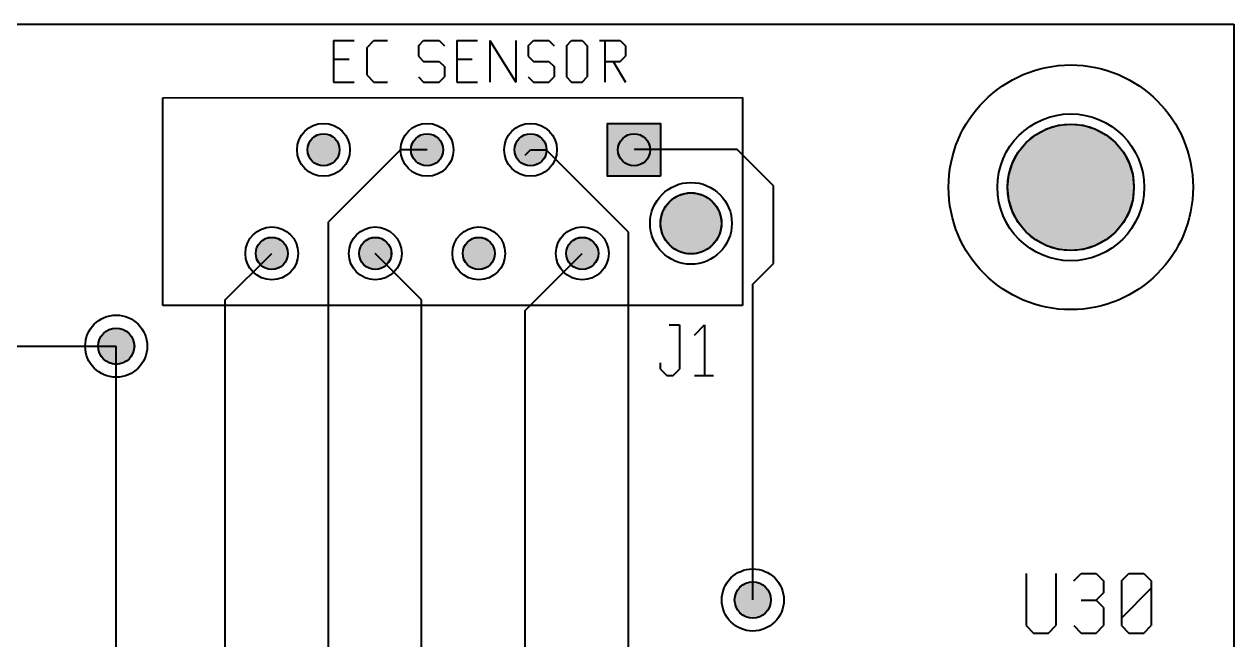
# Model space of a CAD drawing. Header units: millimetres. Extents: x 2 to 157, y 2 to 78.
# Drawn here: x 126.95 to 156.63, y 63.02 to 78.11 of the extents above; entities that cross this region are included whole.
import ezdxf

# ---------------------------------------------------------------- set-up
doc = ezdxf.new("R2010")
doc.units = ezdxf.units.MM
for name, color, linetype in [('bottom_copper', 7, 'Continuous'), ('bottom_silk', 7, 'Continuous'), ('drill_plated', 7, 'Continuous'), ('outline', 7, 'Continuous'), ('top_copper', 7, 'Continuous'), ('top_silk', 7, 'Continuous')]:
    doc.layers.add(name, color=color, linetype=linetype)

msp = doc.modelspace()

# ---------------------------------------------------------------- hatches: boundary and pattern name
at = {"layer": 'bottom_copper', "lineweight": 40}
for points in [[(134.683, 74.957), (134.661, 74.883), (134.624, 74.815), (134.575, 74.755), (134.516, 74.706), (134.447, 74.67), (134.374, 74.647), (134.297, 74.64), (134.22, 74.647), (134.146, 74.67), (134.078, 74.706), (134.018, 74.755), (133.969, 74.815), (133.933, 74.883), (133.911, 74.957), (133.903, 75.034), (133.911, 75.11), (133.933, 75.184), (133.969, 75.252), (134.018, 75.312), (134.078, 75.361), (134.146, 75.397), (134.22, 75.42), (134.297, 75.427), (134.374, 75.42), (134.447, 75.397), (134.516, 75.361), (134.575, 75.312), (134.624, 75.252), (134.661, 75.184), (134.683, 75.11), (134.69, 75.034), (134.683, 74.957)], [(137.223, 74.957), (137.201, 74.883), (137.164, 74.815), (137.115, 74.755), (137.056, 74.706), (136.987, 74.67), (136.914, 74.647), (136.837, 74.64), (136.76, 74.647), (136.686, 74.67), (136.618, 74.706), (136.558, 74.755), (136.509, 74.815), (136.473, 74.883), (136.451, 74.957), (136.443, 75.034), (136.451, 75.11), (136.473, 75.184), (136.509, 75.252), (136.558, 75.312), (136.618, 75.361), (136.686, 75.397), (136.76, 75.42), (136.837, 75.427), (136.914, 75.42), (136.987, 75.397), (137.056, 75.361), (137.115, 75.312), (137.164, 75.252), (137.201, 75.184), (137.223, 75.11), (137.231, 75.034), (137.223, 74.957)], [(139.763, 74.957), (139.741, 74.883), (139.704, 74.815), (139.655, 74.755), (139.596, 74.706), (139.527, 74.67), (139.454, 74.647), (139.377, 74.64), (139.3, 74.647), (139.226, 74.67), (139.158, 74.706), (139.098, 74.755), (139.049, 74.815), (139.013, 74.883), (138.991, 74.957), (138.983, 75.034), (138.991, 75.11), (139.013, 75.184), (139.049, 75.252), (139.098, 75.312), (139.158, 75.361), (139.226, 75.397), (139.3, 75.42), (139.377, 75.427), (139.454, 75.42), (139.527, 75.397), (139.596, 75.361), (139.655, 75.312), (139.704, 75.252), (139.741, 75.184), (139.763, 75.11), (139.77, 75.034), (139.763, 74.957)], [(142.565, 74.386), (141.269, 74.386), (141.269, 75.681), (142.565, 75.681), (142.565, 74.386)], [(142.303, 74.957), (142.281, 74.883), (142.244, 74.815), (142.195, 74.755), (142.136, 74.706), (142.067, 74.67), (141.994, 74.647), (141.917, 74.64), (141.84, 74.647), (141.766, 74.67), (141.698, 74.706), (141.638, 74.755), (141.589, 74.815), (141.553, 74.883), (141.531, 74.957), (141.523, 75.034), (141.531, 75.11), (141.553, 75.184), (141.589, 75.252), (141.638, 75.312), (141.698, 75.361), (141.766, 75.397), (141.84, 75.42), (141.917, 75.427), (141.994, 75.42), (142.067, 75.397), (142.136, 75.361), (142.195, 75.312), (142.244, 75.252), (142.281, 75.184), (142.303, 75.11), (142.31, 75.034), (142.303, 74.957)], [(154.155, 73.811), (154.067, 73.52), (153.924, 73.252), (153.731, 73.017), (153.496, 72.825), (153.228, 72.681), (152.937, 72.593), (152.635, 72.564), (152.332, 72.593), (152.042, 72.681), (151.774, 72.825), (151.539, 73.017), (151.346, 73.252), (151.203, 73.52), (151.115, 73.811), (151.085, 74.114), (151.115, 74.416), (151.203, 74.707), (151.346, 74.975), (151.539, 75.21), (151.774, 75.402), (152.042, 75.546), (152.332, 75.634), (152.635, 75.663), (152.937, 75.634), (153.228, 75.546), (153.496, 75.402), (153.731, 75.21), (153.924, 74.975), (154.067, 74.707), (154.155, 74.416), (154.185, 74.114), (154.155, 73.811)], [(144.049, 73.084), (144.006, 72.943), (143.937, 72.814), (143.844, 72.7), (143.73, 72.607), (143.601, 72.538), (143.46, 72.495), (143.314, 72.481), (143.168, 72.495), (143.027, 72.538), (142.898, 72.607), (142.784, 72.7), (142.691, 72.814), (142.622, 72.943), (142.579, 73.084), (142.565, 73.23), (142.579, 73.376), (142.622, 73.517), (142.691, 73.646), (142.784, 73.76), (142.898, 73.853), (143.027, 73.922), (143.168, 73.965), (143.314, 73.979), (143.46, 73.965), (143.601, 73.922), (143.73, 73.853), (143.844, 73.76), (143.937, 73.646), (144.006, 73.517), (144.049, 73.376), (144.063, 73.23), (144.049, 73.084)], [(133.413, 72.417), (133.391, 72.343), (133.354, 72.275), (133.305, 72.215), (133.246, 72.166), (133.177, 72.13), (133.104, 72.107), (133.027, 72.1), (132.95, 72.107), (132.876, 72.13), (132.808, 72.166), (132.748, 72.215), (132.699, 72.275), (132.663, 72.343), (132.641, 72.417), (132.633, 72.493), (132.641, 72.57), (132.663, 72.644), (132.699, 72.712), (132.748, 72.772), (132.808, 72.821), (132.876, 72.857), (132.95, 72.88), (133.027, 72.887), (133.104, 72.88), (133.177, 72.857), (133.246, 72.821), (133.305, 72.772), (133.354, 72.712), (133.391, 72.644), (133.413, 72.57), (133.421, 72.493), (133.413, 72.417)], [(135.953, 72.417), (135.931, 72.343), (135.894, 72.275), (135.845, 72.215), (135.786, 72.166), (135.717, 72.13), (135.644, 72.107), (135.567, 72.1), (135.49, 72.107), (135.416, 72.13), (135.348, 72.166), (135.288, 72.215), (135.239, 72.275), (135.203, 72.343), (135.181, 72.417), (135.173, 72.493), (135.181, 72.57), (135.203, 72.644), (135.239, 72.712), (135.288, 72.772), (135.348, 72.821), (135.416, 72.857), (135.49, 72.88), (135.567, 72.887), (135.644, 72.88), (135.717, 72.857), (135.786, 72.821), (135.845, 72.772), (135.894, 72.712), (135.931, 72.644), (135.953, 72.57), (135.96, 72.493), (135.953, 72.417)], [(138.493, 72.417), (138.471, 72.343), (138.434, 72.275), (138.385, 72.215), (138.326, 72.166), (138.257, 72.13), (138.184, 72.107), (138.107, 72.1), (138.03, 72.107), (137.956, 72.13), (137.888, 72.166), (137.828, 72.215), (137.779, 72.275), (137.743, 72.343), (137.721, 72.417), (137.713, 72.493), (137.721, 72.57), (137.743, 72.644), (137.779, 72.712), (137.828, 72.772), (137.888, 72.821), (137.956, 72.857), (138.03, 72.88), (138.107, 72.887), (138.184, 72.88), (138.257, 72.857), (138.326, 72.821), (138.385, 72.772), (138.434, 72.712), (138.471, 72.644), (138.493, 72.57), (138.5, 72.493), (138.493, 72.417)], [(141.033, 72.417), (141.011, 72.343), (140.974, 72.275), (140.925, 72.215), (140.866, 72.166), (140.797, 72.13), (140.724, 72.107), (140.647, 72.1), (140.57, 72.107), (140.496, 72.13), (140.428, 72.166), (140.368, 72.215), (140.319, 72.275), (140.283, 72.343), (140.261, 72.417), (140.253, 72.493), (140.261, 72.57), (140.283, 72.644), (140.319, 72.712), (140.368, 72.772), (140.428, 72.821), (140.496, 72.857), (140.57, 72.88), (140.647, 72.887), (140.724, 72.88), (140.797, 72.857), (140.866, 72.821), (140.925, 72.772), (140.974, 72.712), (141.011, 72.644), (141.033, 72.57), (141.041, 72.493), (141.033, 72.417)], [(129.646, 70.131), (129.62, 70.047), (129.579, 69.971), (129.524, 69.903), (129.457, 69.848), (129.38, 69.807), (129.297, 69.782), (129.21, 69.773), (129.123, 69.782), (129.04, 69.807), (128.963, 69.848), (128.895, 69.903), (128.84, 69.971), (128.799, 70.047), (128.774, 70.131), (128.765, 70.218), (128.774, 70.304), (128.799, 70.388), (128.84, 70.464), (128.895, 70.532), (128.963, 70.587), (129.04, 70.628), (129.123, 70.653), (129.21, 70.662), (129.297, 70.653), (129.38, 70.628), (129.457, 70.587), (129.524, 70.532), (129.579, 70.464), (129.62, 70.388), (129.646, 70.304), (129.654, 70.218), (129.646, 70.131)], [(145.267, 63.908), (145.241, 63.824), (145.2, 63.748), (145.145, 63.68), (145.078, 63.625), (145.001, 63.584), (144.918, 63.559), (144.831, 63.55), (144.744, 63.559), (144.661, 63.584), (144.584, 63.625), (144.516, 63.68), (144.461, 63.748), (144.42, 63.824), (144.395, 63.908), (144.386, 63.995), (144.395, 64.081), (144.42, 64.165), (144.461, 64.241), (144.516, 64.309), (144.584, 64.364), (144.661, 64.405), (144.744, 64.43), (144.831, 64.439), (144.918, 64.43), (145.001, 64.405), (145.078, 64.364), (145.145, 64.309), (145.2, 64.241), (145.241, 64.165), (145.267, 64.081), (145.275, 63.995), (145.267, 63.908)]]:
    msp.add_hatch(color=7, dxfattribs=at).paths.add_polyline_path(points, flags=0)
at = {"layer": 'drill_plated', "lineweight": 40}
for points in [[(134.683, 74.957), (134.661, 74.883), (134.624, 74.815), (134.575, 74.755), (134.516, 74.706), (134.447, 74.67), (134.374, 74.647), (134.297, 74.64), (134.22, 74.647), (134.146, 74.67), (134.078, 74.706), (134.018, 74.755), (133.969, 74.815), (133.933, 74.883), (133.911, 74.957), (133.903, 75.034), (133.911, 75.11), (133.933, 75.184), (133.969, 75.252), (134.018, 75.312), (134.078, 75.361), (134.146, 75.397), (134.22, 75.42), (134.297, 75.427), (134.374, 75.42), (134.447, 75.397), (134.516, 75.361), (134.575, 75.312), (134.624, 75.252), (134.661, 75.184), (134.683, 75.11), (134.69, 75.034), (134.683, 74.957)], [(137.223, 74.957), (137.201, 74.883), (137.164, 74.815), (137.115, 74.755), (137.056, 74.706), (136.987, 74.67), (136.914, 74.647), (136.837, 74.64), (136.76, 74.647), (136.686, 74.67), (136.618, 74.706), (136.558, 74.755), (136.509, 74.815), (136.473, 74.883), (136.451, 74.957), (136.443, 75.034), (136.451, 75.11), (136.473, 75.184), (136.509, 75.252), (136.558, 75.312), (136.618, 75.361), (136.686, 75.397), (136.76, 75.42), (136.837, 75.427), (136.914, 75.42), (136.987, 75.397), (137.056, 75.361), (137.115, 75.312), (137.164, 75.252), (137.201, 75.184), (137.223, 75.11), (137.231, 75.034), (137.223, 74.957)], [(139.763, 74.957), (139.741, 74.883), (139.704, 74.815), (139.655, 74.755), (139.596, 74.706), (139.527, 74.67), (139.454, 74.647), (139.377, 74.64), (139.3, 74.647), (139.226, 74.67), (139.158, 74.706), (139.098, 74.755), (139.049, 74.815), (139.013, 74.883), (138.991, 74.957), (138.983, 75.034), (138.991, 75.11), (139.013, 75.184), (139.049, 75.252), (139.098, 75.312), (139.158, 75.361), (139.226, 75.397), (139.3, 75.42), (139.377, 75.427), (139.454, 75.42), (139.527, 75.397), (139.596, 75.361), (139.655, 75.312), (139.704, 75.252), (139.741, 75.184), (139.763, 75.11), (139.77, 75.034), (139.763, 74.957)], [(142.303, 74.957), (142.281, 74.883), (142.244, 74.815), (142.195, 74.755), (142.136, 74.706), (142.067, 74.67), (141.994, 74.647), (141.917, 74.64), (141.84, 74.647), (141.766, 74.67), (141.698, 74.706), (141.638, 74.755), (141.589, 74.815), (141.553, 74.883), (141.531, 74.957), (141.523, 75.034), (141.531, 75.11), (141.553, 75.184), (141.589, 75.252), (141.638, 75.312), (141.698, 75.361), (141.766, 75.397), (141.84, 75.42), (141.917, 75.427), (141.994, 75.42), (142.067, 75.397), (142.136, 75.361), (142.195, 75.312), (142.244, 75.252), (142.281, 75.184), (142.303, 75.11), (142.31, 75.034), (142.303, 74.957)], [(154.155, 73.811), (154.067, 73.52), (153.924, 73.252), (153.731, 73.017), (153.496, 72.825), (153.228, 72.681), (152.937, 72.593), (152.635, 72.564), (152.332, 72.593), (152.042, 72.681), (151.774, 72.825), (151.539, 73.017), (151.346, 73.252), (151.203, 73.52), (151.115, 73.811), (151.085, 74.114), (151.115, 74.416), (151.203, 74.707), (151.346, 74.975), (151.539, 75.21), (151.774, 75.402), (152.042, 75.546), (152.332, 75.634), (152.635, 75.663), (152.937, 75.634), (153.228, 75.546), (153.496, 75.402), (153.731, 75.21), (153.924, 74.975), (154.067, 74.707), (154.155, 74.416), (154.185, 74.114), (154.155, 73.811)], [(144.049, 73.084), (144.006, 72.943), (143.937, 72.814), (143.844, 72.7), (143.73, 72.607), (143.601, 72.538), (143.46, 72.495), (143.314, 72.481), (143.168, 72.495), (143.027, 72.538), (142.898, 72.607), (142.784, 72.7), (142.691, 72.814), (142.622, 72.943), (142.579, 73.084), (142.565, 73.23), (142.579, 73.376), (142.622, 73.517), (142.691, 73.646), (142.784, 73.76), (142.898, 73.853), (143.027, 73.922), (143.168, 73.965), (143.314, 73.979), (143.46, 73.965), (143.601, 73.922), (143.73, 73.853), (143.844, 73.76), (143.937, 73.646), (144.006, 73.517), (144.049, 73.376), (144.063, 73.23), (144.049, 73.084)], [(133.413, 72.417), (133.391, 72.343), (133.354, 72.275), (133.305, 72.215), (133.246, 72.166), (133.177, 72.13), (133.104, 72.107), (133.027, 72.1), (132.95, 72.107), (132.876, 72.13), (132.808, 72.166), (132.748, 72.215), (132.699, 72.275), (132.663, 72.343), (132.641, 72.417), (132.633, 72.493), (132.641, 72.57), (132.663, 72.644), (132.699, 72.712), (132.748, 72.772), (132.808, 72.821), (132.876, 72.857), (132.95, 72.88), (133.027, 72.887), (133.104, 72.88), (133.177, 72.857), (133.246, 72.821), (133.305, 72.772), (133.354, 72.712), (133.391, 72.644), (133.413, 72.57), (133.421, 72.493), (133.413, 72.417)], [(135.953, 72.417), (135.931, 72.343), (135.894, 72.275), (135.845, 72.215), (135.786, 72.166), (135.717, 72.13), (135.644, 72.107), (135.567, 72.1), (135.49, 72.107), (135.416, 72.13), (135.348, 72.166), (135.288, 72.215), (135.239, 72.275), (135.203, 72.343), (135.181, 72.417), (135.173, 72.493), (135.181, 72.57), (135.203, 72.644), (135.239, 72.712), (135.288, 72.772), (135.348, 72.821), (135.416, 72.857), (135.49, 72.88), (135.567, 72.887), (135.644, 72.88), (135.717, 72.857), (135.786, 72.821), (135.845, 72.772), (135.894, 72.712), (135.931, 72.644), (135.953, 72.57), (135.96, 72.493), (135.953, 72.417)], [(138.493, 72.417), (138.471, 72.343), (138.434, 72.275), (138.385, 72.215), (138.326, 72.166), (138.257, 72.13), (138.184, 72.107), (138.107, 72.1), (138.03, 72.107), (137.956, 72.13), (137.888, 72.166), (137.828, 72.215), (137.779, 72.275), (137.743, 72.343), (137.721, 72.417), (137.713, 72.493), (137.721, 72.57), (137.743, 72.644), (137.779, 72.712), (137.828, 72.772), (137.888, 72.821), (137.956, 72.857), (138.03, 72.88), (138.107, 72.887), (138.184, 72.88), (138.257, 72.857), (138.326, 72.821), (138.385, 72.772), (138.434, 72.712), (138.471, 72.644), (138.493, 72.57), (138.5, 72.493), (138.493, 72.417)], [(141.033, 72.417), (141.011, 72.343), (140.974, 72.275), (140.925, 72.215), (140.866, 72.166), (140.797, 72.13), (140.724, 72.107), (140.647, 72.1), (140.57, 72.107), (140.496, 72.13), (140.428, 72.166), (140.368, 72.215), (140.319, 72.275), (140.283, 72.343), (140.261, 72.417), (140.253, 72.493), (140.261, 72.57), (140.283, 72.644), (140.319, 72.712), (140.368, 72.772), (140.428, 72.821), (140.496, 72.857), (140.57, 72.88), (140.647, 72.887), (140.724, 72.88), (140.797, 72.857), (140.866, 72.821), (140.925, 72.772), (140.974, 72.712), (141.011, 72.644), (141.033, 72.57), (141.041, 72.493), (141.033, 72.417)], [(129.646, 70.131), (129.62, 70.047), (129.579, 69.971), (129.524, 69.903), (129.457, 69.848), (129.38, 69.807), (129.297, 69.782), (129.21, 69.773), (129.123, 69.782), (129.04, 69.807), (128.963, 69.848), (128.895, 69.903), (128.84, 69.971), (128.799, 70.047), (128.774, 70.131), (128.765, 70.218), (128.774, 70.304), (128.799, 70.388), (128.84, 70.464), (128.895, 70.532), (128.963, 70.587), (129.04, 70.628), (129.123, 70.653), (129.21, 70.662), (129.297, 70.653), (129.38, 70.628), (129.457, 70.587), (129.524, 70.532), (129.579, 70.464), (129.62, 70.388), (129.646, 70.304), (129.654, 70.218), (129.646, 70.131)], [(145.267, 63.908), (145.241, 63.824), (145.2, 63.748), (145.145, 63.68), (145.078, 63.625), (145.001, 63.584), (144.918, 63.559), (144.831, 63.55), (144.744, 63.559), (144.661, 63.584), (144.584, 63.625), (144.516, 63.68), (144.461, 63.748), (144.42, 63.824), (144.395, 63.908), (144.386, 63.995), (144.395, 64.081), (144.42, 64.165), (144.461, 64.241), (144.516, 64.309), (144.584, 64.364), (144.661, 64.405), (144.744, 64.43), (144.831, 64.439), (144.918, 64.43), (145.001, 64.405), (145.078, 64.364), (145.145, 64.309), (145.2, 64.241), (145.241, 64.165), (145.267, 64.081), (145.275, 63.995), (145.267, 63.908)]]:
    msp.add_hatch(color=7, dxfattribs=at).paths.add_polyline_path(points, flags=0)
at = {"layer": 'top_copper', "lineweight": 40}
for points in [[(134.683, 74.957), (134.661, 74.883), (134.624, 74.815), (134.575, 74.755), (134.516, 74.706), (134.447, 74.67), (134.374, 74.647), (134.297, 74.64), (134.22, 74.647), (134.146, 74.67), (134.078, 74.706), (134.018, 74.755), (133.969, 74.815), (133.933, 74.883), (133.911, 74.957), (133.903, 75.034), (133.911, 75.11), (133.933, 75.184), (133.969, 75.252), (134.018, 75.312), (134.078, 75.361), (134.146, 75.397), (134.22, 75.42), (134.297, 75.427), (134.374, 75.42), (134.447, 75.397), (134.516, 75.361), (134.575, 75.312), (134.624, 75.252), (134.661, 75.184), (134.683, 75.11), (134.69, 75.034), (134.683, 74.957)], [(137.223, 74.957), (137.201, 74.883), (137.164, 74.815), (137.115, 74.755), (137.056, 74.706), (136.987, 74.67), (136.914, 74.647), (136.837, 74.64), (136.76, 74.647), (136.686, 74.67), (136.618, 74.706), (136.558, 74.755), (136.509, 74.815), (136.473, 74.883), (136.451, 74.957), (136.443, 75.034), (136.451, 75.11), (136.473, 75.184), (136.509, 75.252), (136.558, 75.312), (136.618, 75.361), (136.686, 75.397), (136.76, 75.42), (136.837, 75.427), (136.914, 75.42), (136.987, 75.397), (137.056, 75.361), (137.115, 75.312), (137.164, 75.252), (137.201, 75.184), (137.223, 75.11), (137.231, 75.034), (137.223, 74.957)], [(139.763, 74.957), (139.741, 74.883), (139.704, 74.815), (139.655, 74.755), (139.596, 74.706), (139.527, 74.67), (139.454, 74.647), (139.377, 74.64), (139.3, 74.647), (139.226, 74.67), (139.158, 74.706), (139.098, 74.755), (139.049, 74.815), (139.013, 74.883), (138.991, 74.957), (138.983, 75.034), (138.991, 75.11), (139.013, 75.184), (139.049, 75.252), (139.098, 75.312), (139.158, 75.361), (139.226, 75.397), (139.3, 75.42), (139.377, 75.427), (139.454, 75.42), (139.527, 75.397), (139.596, 75.361), (139.655, 75.312), (139.704, 75.252), (139.741, 75.184), (139.763, 75.11), (139.77, 75.034), (139.763, 74.957)], [(142.565, 74.386), (141.269, 74.386), (141.269, 75.681), (142.565, 75.681), (142.565, 74.386)], [(142.303, 74.957), (142.281, 74.883), (142.244, 74.815), (142.195, 74.755), (142.136, 74.706), (142.067, 74.67), (141.994, 74.647), (141.917, 74.64), (141.84, 74.647), (141.766, 74.67), (141.698, 74.706), (141.638, 74.755), (141.589, 74.815), (141.553, 74.883), (141.531, 74.957), (141.523, 75.034), (141.531, 75.11), (141.553, 75.184), (141.589, 75.252), (141.638, 75.312), (141.698, 75.361), (141.766, 75.397), (141.84, 75.42), (141.917, 75.427), (141.994, 75.42), (142.067, 75.397), (142.136, 75.361), (142.195, 75.312), (142.244, 75.252), (142.281, 75.184), (142.303, 75.11), (142.31, 75.034), (142.303, 74.957)], [(154.155, 73.811), (154.067, 73.52), (153.924, 73.252), (153.731, 73.017), (153.496, 72.825), (153.228, 72.681), (152.937, 72.593), (152.635, 72.564), (152.332, 72.593), (152.042, 72.681), (151.774, 72.825), (151.539, 73.017), (151.346, 73.252), (151.203, 73.52), (151.115, 73.811), (151.085, 74.114), (151.115, 74.416), (151.203, 74.707), (151.346, 74.975), (151.539, 75.21), (151.774, 75.402), (152.042, 75.546), (152.332, 75.634), (152.635, 75.663), (152.937, 75.634), (153.228, 75.546), (153.496, 75.402), (153.731, 75.21), (153.924, 74.975), (154.067, 74.707), (154.155, 74.416), (154.185, 74.114), (154.155, 73.811)], [(144.049, 73.084), (144.006, 72.943), (143.937, 72.814), (143.844, 72.7), (143.73, 72.607), (143.601, 72.538), (143.46, 72.495), (143.314, 72.481), (143.168, 72.495), (143.027, 72.538), (142.898, 72.607), (142.784, 72.7), (142.691, 72.814), (142.622, 72.943), (142.579, 73.084), (142.565, 73.23), (142.579, 73.376), (142.622, 73.517), (142.691, 73.646), (142.784, 73.76), (142.898, 73.853), (143.027, 73.922), (143.168, 73.965), (143.314, 73.979), (143.46, 73.965), (143.601, 73.922), (143.73, 73.853), (143.844, 73.76), (143.937, 73.646), (144.006, 73.517), (144.049, 73.376), (144.063, 73.23), (144.049, 73.084)], [(133.413, 72.417), (133.391, 72.343), (133.354, 72.275), (133.305, 72.215), (133.246, 72.166), (133.177, 72.13), (133.104, 72.107), (133.027, 72.1), (132.95, 72.107), (132.876, 72.13), (132.808, 72.166), (132.748, 72.215), (132.699, 72.275), (132.663, 72.343), (132.641, 72.417), (132.633, 72.493), (132.641, 72.57), (132.663, 72.644), (132.699, 72.712), (132.748, 72.772), (132.808, 72.821), (132.876, 72.857), (132.95, 72.88), (133.027, 72.887), (133.104, 72.88), (133.177, 72.857), (133.246, 72.821), (133.305, 72.772), (133.354, 72.712), (133.391, 72.644), (133.413, 72.57), (133.421, 72.493), (133.413, 72.417)], [(135.953, 72.417), (135.931, 72.343), (135.894, 72.275), (135.845, 72.215), (135.786, 72.166), (135.717, 72.13), (135.644, 72.107), (135.567, 72.1), (135.49, 72.107), (135.416, 72.13), (135.348, 72.166), (135.288, 72.215), (135.239, 72.275), (135.203, 72.343), (135.181, 72.417), (135.173, 72.493), (135.181, 72.57), (135.203, 72.644), (135.239, 72.712), (135.288, 72.772), (135.348, 72.821), (135.416, 72.857), (135.49, 72.88), (135.567, 72.887), (135.644, 72.88), (135.717, 72.857), (135.786, 72.821), (135.845, 72.772), (135.894, 72.712), (135.931, 72.644), (135.953, 72.57), (135.96, 72.493), (135.953, 72.417)], [(138.493, 72.417), (138.471, 72.343), (138.434, 72.275), (138.385, 72.215), (138.326, 72.166), (138.257, 72.13), (138.184, 72.107), (138.107, 72.1), (138.03, 72.107), (137.956, 72.13), (137.888, 72.166), (137.828, 72.215), (137.779, 72.275), (137.743, 72.343), (137.721, 72.417), (137.713, 72.493), (137.721, 72.57), (137.743, 72.644), (137.779, 72.712), (137.828, 72.772), (137.888, 72.821), (137.956, 72.857), (138.03, 72.88), (138.107, 72.887), (138.184, 72.88), (138.257, 72.857), (138.326, 72.821), (138.385, 72.772), (138.434, 72.712), (138.471, 72.644), (138.493, 72.57), (138.5, 72.493), (138.493, 72.417)], [(141.033, 72.417), (141.011, 72.343), (140.974, 72.275), (140.925, 72.215), (140.866, 72.166), (140.797, 72.13), (140.724, 72.107), (140.647, 72.1), (140.57, 72.107), (140.496, 72.13), (140.428, 72.166), (140.368, 72.215), (140.319, 72.275), (140.283, 72.343), (140.261, 72.417), (140.253, 72.493), (140.261, 72.57), (140.283, 72.644), (140.319, 72.712), (140.368, 72.772), (140.428, 72.821), (140.496, 72.857), (140.57, 72.88), (140.647, 72.887), (140.724, 72.88), (140.797, 72.857), (140.866, 72.821), (140.925, 72.772), (140.974, 72.712), (141.011, 72.644), (141.033, 72.57), (141.041, 72.493), (141.033, 72.417)], [(129.646, 70.131), (129.62, 70.047), (129.579, 69.971), (129.524, 69.903), (129.457, 69.848), (129.38, 69.807), (129.297, 69.782), (129.21, 69.773), (129.123, 69.782), (129.04, 69.807), (128.963, 69.848), (128.895, 69.903), (128.84, 69.971), (128.799, 70.047), (128.774, 70.131), (128.765, 70.218), (128.774, 70.304), (128.799, 70.388), (128.84, 70.464), (128.895, 70.532), (128.963, 70.587), (129.04, 70.628), (129.123, 70.653), (129.21, 70.662), (129.297, 70.653), (129.38, 70.628), (129.457, 70.587), (129.524, 70.532), (129.579, 70.464), (129.62, 70.388), (129.646, 70.304), (129.654, 70.218), (129.646, 70.131)], [(145.267, 63.908), (145.241, 63.824), (145.2, 63.748), (145.145, 63.68), (145.078, 63.625), (145.001, 63.584), (144.918, 63.559), (144.831, 63.55), (144.744, 63.559), (144.661, 63.584), (144.584, 63.625), (144.516, 63.68), (144.461, 63.748), (144.42, 63.824), (144.395, 63.908), (144.386, 63.995), (144.395, 64.081), (144.42, 64.165), (144.461, 64.241), (144.516, 64.309), (144.584, 64.364), (144.661, 64.405), (144.744, 64.43), (144.831, 64.439), (144.918, 64.43), (145.001, 64.405), (145.078, 64.364), (145.145, 64.309), (145.2, 64.241), (145.241, 64.165), (145.267, 64.081), (145.275, 63.995), (145.267, 63.908)]]:
    msp.add_hatch(color=7, dxfattribs=at).paths.add_polyline_path(points, flags=0)

# ---------------------------------------------------------------- linework, layer by layer
at = {"layer": 'bottom_copper', "color": 7, "lineweight": 40}
for p, q in [((141.269, 75.681), (142.565, 75.681)), ((141.269, 74.386), (141.269, 75.681)), ((142.565, 75.681), (142.565, 74.386)), ((136.185, 75.033), (134.417, 73.266)), ((136.837, 75.033), (136.185, 75.033)), ((139.243, 74.9), (139.377, 75.033)), ((139.377, 75.033), (139.761, 75.033)), ((139.761, 75.033), (140.894, 73.9)), ((142.565, 74.386), (141.269, 74.386)), ((141.783, 73.011), (140.767, 74.028)), ((134.417, 37.959), (134.417, 73.266)), ((141.783, 60.057), (141.783, 73.011)), ((131.877, 71.344), (133.027, 72.493)), ((136.703, 71.358), (135.567, 72.493)), ((139.243, 71.09), (140.647, 72.493)), ((131.877, 71.344), (131.877, 37.959)), ((136.703, 59.55), (136.703, 71.358)), ((139.243, 60.312), (139.243, 71.09)), ((129.21, 39.737), (129.21, 70.218))]:
    msp.add_line(p, q, dxfattribs=at)
for points in [[(134.683, 74.957), (134.661, 74.883), (134.624, 74.815), (134.575, 74.755), (134.516, 74.706), (134.447, 74.67), (134.374, 74.647), (134.297, 74.64), (134.22, 74.647), (134.146, 74.67), (134.078, 74.706), (134.018, 74.755), (133.969, 74.815), (133.933, 74.883), (133.911, 74.957), (133.903, 75.034), (133.911, 75.11), (133.933, 75.184), (133.969, 75.252), (134.018, 75.312), (134.078, 75.361), (134.146, 75.397), (134.22, 75.42), (134.297, 75.427), (134.374, 75.42), (134.447, 75.397), (134.516, 75.361), (134.575, 75.312), (134.624, 75.252), (134.661, 75.184), (134.683, 75.11), (134.69, 75.034), (134.683, 74.957)], [(137.223, 74.957), (137.201, 74.883), (137.164, 74.815), (137.115, 74.755), (137.056, 74.706), (136.987, 74.67), (136.914, 74.647), (136.837, 74.64), (136.76, 74.647), (136.686, 74.67), (136.618, 74.706), (136.558, 74.755), (136.509, 74.815), (136.473, 74.883), (136.451, 74.957), (136.443, 75.034), (136.451, 75.11), (136.473, 75.184), (136.509, 75.252), (136.558, 75.312), (136.618, 75.361), (136.686, 75.397), (136.76, 75.42), (136.837, 75.427), (136.914, 75.42), (136.987, 75.397), (137.056, 75.361), (137.115, 75.312), (137.164, 75.252), (137.201, 75.184), (137.223, 75.11), (137.231, 75.034), (137.223, 74.957)], [(139.763, 74.957), (139.741, 74.883), (139.704, 74.815), (139.655, 74.755), (139.596, 74.706), (139.527, 74.67), (139.454, 74.647), (139.377, 74.64), (139.3, 74.647), (139.226, 74.67), (139.158, 74.706), (139.098, 74.755), (139.049, 74.815), (139.013, 74.883), (138.991, 74.957), (138.983, 75.034), (138.991, 75.11), (139.013, 75.184), (139.049, 75.252), (139.098, 75.312), (139.158, 75.361), (139.226, 75.397), (139.3, 75.42), (139.377, 75.427), (139.454, 75.42), (139.527, 75.397), (139.596, 75.361), (139.655, 75.312), (139.704, 75.252), (139.741, 75.184), (139.763, 75.11), (139.77, 75.034), (139.763, 74.957)], [(142.565, 74.386), (141.269, 74.386), (141.269, 75.681), (142.565, 75.681), (142.565, 74.386)], [(142.303, 74.957), (142.281, 74.883), (142.244, 74.815), (142.195, 74.755), (142.136, 74.706), (142.067, 74.67), (141.994, 74.647), (141.917, 74.64), (141.84, 74.647), (141.766, 74.67), (141.698, 74.706), (141.638, 74.755), (141.589, 74.815), (141.553, 74.883), (141.531, 74.957), (141.523, 75.034), (141.531, 75.11), (141.553, 75.184), (141.589, 75.252), (141.638, 75.312), (141.698, 75.361), (141.766, 75.397), (141.84, 75.42), (141.917, 75.427), (141.994, 75.42), (142.067, 75.397), (142.136, 75.361), (142.195, 75.312), (142.244, 75.252), (142.281, 75.184), (142.303, 75.11), (142.31, 75.034), (142.303, 74.957)], [(154.155, 73.811), (154.067, 73.52), (153.924, 73.252), (153.731, 73.017), (153.496, 72.825), (153.228, 72.681), (152.937, 72.593), (152.635, 72.564), (152.332, 72.593), (152.042, 72.681), (151.774, 72.825), (151.539, 73.017), (151.346, 73.252), (151.203, 73.52), (151.115, 73.811), (151.085, 74.114), (151.115, 74.416), (151.203, 74.707), (151.346, 74.975), (151.539, 75.21), (151.774, 75.402), (152.042, 75.546), (152.332, 75.634), (152.635, 75.663), (152.937, 75.634), (153.228, 75.546), (153.496, 75.402), (153.731, 75.21), (153.924, 74.975), (154.067, 74.707), (154.155, 74.416), (154.185, 74.114), (154.155, 73.811)], [(144.049, 73.084), (144.006, 72.943), (143.937, 72.814), (143.844, 72.7), (143.73, 72.607), (143.601, 72.538), (143.46, 72.495), (143.314, 72.481), (143.168, 72.495), (143.027, 72.538), (142.898, 72.607), (142.784, 72.7), (142.691, 72.814), (142.622, 72.943), (142.579, 73.084), (142.565, 73.23), (142.579, 73.376), (142.622, 73.517), (142.691, 73.646), (142.784, 73.76), (142.898, 73.853), (143.027, 73.922), (143.168, 73.965), (143.314, 73.979), (143.46, 73.965), (143.601, 73.922), (143.73, 73.853), (143.844, 73.76), (143.937, 73.646), (144.006, 73.517), (144.049, 73.376), (144.063, 73.23), (144.049, 73.084)], [(133.413, 72.417), (133.391, 72.343), (133.354, 72.275), (133.305, 72.215), (133.246, 72.166), (133.177, 72.13), (133.104, 72.107), (133.027, 72.1), (132.95, 72.107), (132.876, 72.13), (132.808, 72.166), (132.748, 72.215), (132.699, 72.275), (132.663, 72.343), (132.641, 72.417), (132.633, 72.493), (132.641, 72.57), (132.663, 72.644), (132.699, 72.712), (132.748, 72.772), (132.808, 72.821), (132.876, 72.857), (132.95, 72.88), (133.027, 72.887), (133.104, 72.88), (133.177, 72.857), (133.246, 72.821), (133.305, 72.772), (133.354, 72.712), (133.391, 72.644), (133.413, 72.57), (133.421, 72.493), (133.413, 72.417)], [(135.953, 72.417), (135.931, 72.343), (135.894, 72.275), (135.845, 72.215), (135.786, 72.166), (135.717, 72.13), (135.644, 72.107), (135.567, 72.1), (135.49, 72.107), (135.416, 72.13), (135.348, 72.166), (135.288, 72.215), (135.239, 72.275), (135.203, 72.343), (135.181, 72.417), (135.173, 72.493), (135.181, 72.57), (135.203, 72.644), (135.239, 72.712), (135.288, 72.772), (135.348, 72.821), (135.416, 72.857), (135.49, 72.88), (135.567, 72.887), (135.644, 72.88), (135.717, 72.857), (135.786, 72.821), (135.845, 72.772), (135.894, 72.712), (135.931, 72.644), (135.953, 72.57), (135.96, 72.493), (135.953, 72.417)], [(138.493, 72.417), (138.471, 72.343), (138.434, 72.275), (138.385, 72.215), (138.326, 72.166), (138.257, 72.13), (138.184, 72.107), (138.107, 72.1), (138.03, 72.107), (137.956, 72.13), (137.888, 72.166), (137.828, 72.215), (137.779, 72.275), (137.743, 72.343), (137.721, 72.417), (137.713, 72.493), (137.721, 72.57), (137.743, 72.644), (137.779, 72.712), (137.828, 72.772), (137.888, 72.821), (137.956, 72.857), (138.03, 72.88), (138.107, 72.887), (138.184, 72.88), (138.257, 72.857), (138.326, 72.821), (138.385, 72.772), (138.434, 72.712), (138.471, 72.644), (138.493, 72.57), (138.5, 72.493), (138.493, 72.417)], [(141.033, 72.417), (141.011, 72.343), (140.974, 72.275), (140.925, 72.215), (140.866, 72.166), (140.797, 72.13), (140.724, 72.107), (140.647, 72.1), (140.57, 72.107), (140.496, 72.13), (140.428, 72.166), (140.368, 72.215), (140.319, 72.275), (140.283, 72.343), (140.261, 72.417), (140.253, 72.493), (140.261, 72.57), (140.283, 72.644), (140.319, 72.712), (140.368, 72.772), (140.428, 72.821), (140.496, 72.857), (140.57, 72.88), (140.647, 72.887), (140.724, 72.88), (140.797, 72.857), (140.866, 72.821), (140.925, 72.772), (140.974, 72.712), (141.011, 72.644), (141.033, 72.57), (141.041, 72.493), (141.033, 72.417)], [(129.646, 70.131), (129.62, 70.047), (129.579, 69.971), (129.524, 69.903), (129.457, 69.848), (129.38, 69.807), (129.297, 69.782), (129.21, 69.773), (129.123, 69.782), (129.04, 69.807), (128.963, 69.848), (128.895, 69.903), (128.84, 69.971), (128.799, 70.047), (128.774, 70.131), (128.765, 70.218), (128.774, 70.304), (128.799, 70.388), (128.84, 70.464), (128.895, 70.532), (128.963, 70.587), (129.04, 70.628), (129.123, 70.653), (129.21, 70.662), (129.297, 70.653), (129.38, 70.628), (129.457, 70.587), (129.524, 70.532), (129.579, 70.464), (129.62, 70.388), (129.646, 70.304), (129.654, 70.218), (129.646, 70.131)], [(145.267, 63.908), (145.241, 63.824), (145.2, 63.748), (145.145, 63.68), (145.078, 63.625), (145.001, 63.584), (144.918, 63.559), (144.831, 63.55), (144.744, 63.559), (144.661, 63.584), (144.584, 63.625), (144.516, 63.68), (144.461, 63.748), (144.42, 63.824), (144.395, 63.908), (144.386, 63.995), (144.395, 64.081), (144.42, 64.165), (144.461, 64.241), (144.516, 64.309), (144.584, 64.364), (144.661, 64.405), (144.744, 64.43), (144.831, 64.439), (144.918, 64.43), (145.001, 64.405), (145.078, 64.364), (145.145, 64.309), (145.2, 64.241), (145.241, 64.165), (145.267, 64.081), (145.275, 63.995), (145.267, 63.908)]]:
    msp.add_lwpolyline(points, close=True, dxfattribs=at)
for centre, major_axis in [((152.635, 74.114), (1.8, 0)), ((134.297, 75.034), (0.648, 0)), ((134.297, 75.034), (0.394, 0)), ((136.837, 75.034), (0.648, 0)), ((136.837, 75.034), (0.394, 0)), ((139.377, 75.034), (0.648, 0)), ((139.377, 75.034), (0.394, 0)), ((141.917, 75.034), (0.394, 0)), ((152.635, 74.114), (1.55, 0)), ((143.314, 73.23), (1.003, 0)), ((143.314, 73.23), (0.749, 0)), ((133.027, 72.493), (0.648, 0)), ((135.567, 72.493), (0.648, 0)), ((138.107, 72.493), (0.648, 0)), ((140.647, 72.493), (0.648, 0)), ((133.027, 72.493), (0.394, 0)), ((135.567, 72.493), (0.394, 0)), ((138.107, 72.493), (0.394, 0)), ((140.647, 72.493), (0.394, 0)), ((129.21, 70.218), (0.762, 0)), ((129.21, 70.218), (0.445, 0)), ((144.831, 63.995), (0.762, 0)), ((144.831, 63.995), (0.445, 0))]:
    msp.add_ellipse(centre, major_axis=major_axis, ratio=1, dxfattribs=at)
at = {"layer": 'bottom_silk', "color": 7, "lineweight": 40}
for p, q in [((1.635, 78.114), (156.635, 78.114)), ((156.635, 78.114), (156.635, 2.113))]:
    msp.add_line(p, q, dxfattribs=at)
at = {"layer": 'drill_plated', "color": 7, "lineweight": 40}
for points in [[(134.683, 74.957), (134.661, 74.883), (134.624, 74.815), (134.575, 74.755), (134.516, 74.706), (134.447, 74.67), (134.374, 74.647), (134.297, 74.64), (134.22, 74.647), (134.146, 74.67), (134.078, 74.706), (134.018, 74.755), (133.969, 74.815), (133.933, 74.883), (133.911, 74.957), (133.903, 75.034), (133.911, 75.11), (133.933, 75.184), (133.969, 75.252), (134.018, 75.312), (134.078, 75.361), (134.146, 75.397), (134.22, 75.42), (134.297, 75.427), (134.374, 75.42), (134.447, 75.397), (134.516, 75.361), (134.575, 75.312), (134.624, 75.252), (134.661, 75.184), (134.683, 75.11), (134.69, 75.034), (134.683, 74.957)], [(137.223, 74.957), (137.201, 74.883), (137.164, 74.815), (137.115, 74.755), (137.056, 74.706), (136.987, 74.67), (136.914, 74.647), (136.837, 74.64), (136.76, 74.647), (136.686, 74.67), (136.618, 74.706), (136.558, 74.755), (136.509, 74.815), (136.473, 74.883), (136.451, 74.957), (136.443, 75.034), (136.451, 75.11), (136.473, 75.184), (136.509, 75.252), (136.558, 75.312), (136.618, 75.361), (136.686, 75.397), (136.76, 75.42), (136.837, 75.427), (136.914, 75.42), (136.987, 75.397), (137.056, 75.361), (137.115, 75.312), (137.164, 75.252), (137.201, 75.184), (137.223, 75.11), (137.231, 75.034), (137.223, 74.957)], [(139.763, 74.957), (139.741, 74.883), (139.704, 74.815), (139.655, 74.755), (139.596, 74.706), (139.527, 74.67), (139.454, 74.647), (139.377, 74.64), (139.3, 74.647), (139.226, 74.67), (139.158, 74.706), (139.098, 74.755), (139.049, 74.815), (139.013, 74.883), (138.991, 74.957), (138.983, 75.034), (138.991, 75.11), (139.013, 75.184), (139.049, 75.252), (139.098, 75.312), (139.158, 75.361), (139.226, 75.397), (139.3, 75.42), (139.377, 75.427), (139.454, 75.42), (139.527, 75.397), (139.596, 75.361), (139.655, 75.312), (139.704, 75.252), (139.741, 75.184), (139.763, 75.11), (139.77, 75.034), (139.763, 74.957)], [(142.303, 74.957), (142.281, 74.883), (142.244, 74.815), (142.195, 74.755), (142.136, 74.706), (142.067, 74.67), (141.994, 74.647), (141.917, 74.64), (141.84, 74.647), (141.766, 74.67), (141.698, 74.706), (141.638, 74.755), (141.589, 74.815), (141.553, 74.883), (141.531, 74.957), (141.523, 75.034), (141.531, 75.11), (141.553, 75.184), (141.589, 75.252), (141.638, 75.312), (141.698, 75.361), (141.766, 75.397), (141.84, 75.42), (141.917, 75.427), (141.994, 75.42), (142.067, 75.397), (142.136, 75.361), (142.195, 75.312), (142.244, 75.252), (142.281, 75.184), (142.303, 75.11), (142.31, 75.034), (142.303, 74.957)], [(154.155, 73.811), (154.067, 73.52), (153.924, 73.252), (153.731, 73.017), (153.496, 72.825), (153.228, 72.681), (152.937, 72.593), (152.635, 72.564), (152.332, 72.593), (152.042, 72.681), (151.774, 72.825), (151.539, 73.017), (151.346, 73.252), (151.203, 73.52), (151.115, 73.811), (151.085, 74.114), (151.115, 74.416), (151.203, 74.707), (151.346, 74.975), (151.539, 75.21), (151.774, 75.402), (152.042, 75.546), (152.332, 75.634), (152.635, 75.663), (152.937, 75.634), (153.228, 75.546), (153.496, 75.402), (153.731, 75.21), (153.924, 74.975), (154.067, 74.707), (154.155, 74.416), (154.185, 74.114), (154.155, 73.811)], [(144.049, 73.084), (144.006, 72.943), (143.937, 72.814), (143.844, 72.7), (143.73, 72.607), (143.601, 72.538), (143.46, 72.495), (143.314, 72.481), (143.168, 72.495), (143.027, 72.538), (142.898, 72.607), (142.784, 72.7), (142.691, 72.814), (142.622, 72.943), (142.579, 73.084), (142.565, 73.23), (142.579, 73.376), (142.622, 73.517), (142.691, 73.646), (142.784, 73.76), (142.898, 73.853), (143.027, 73.922), (143.168, 73.965), (143.314, 73.979), (143.46, 73.965), (143.601, 73.922), (143.73, 73.853), (143.844, 73.76), (143.937, 73.646), (144.006, 73.517), (144.049, 73.376), (144.063, 73.23), (144.049, 73.084)], [(133.413, 72.417), (133.391, 72.343), (133.354, 72.275), (133.305, 72.215), (133.246, 72.166), (133.177, 72.13), (133.104, 72.107), (133.027, 72.1), (132.95, 72.107), (132.876, 72.13), (132.808, 72.166), (132.748, 72.215), (132.699, 72.275), (132.663, 72.343), (132.641, 72.417), (132.633, 72.493), (132.641, 72.57), (132.663, 72.644), (132.699, 72.712), (132.748, 72.772), (132.808, 72.821), (132.876, 72.857), (132.95, 72.88), (133.027, 72.887), (133.104, 72.88), (133.177, 72.857), (133.246, 72.821), (133.305, 72.772), (133.354, 72.712), (133.391, 72.644), (133.413, 72.57), (133.421, 72.493), (133.413, 72.417)], [(135.953, 72.417), (135.931, 72.343), (135.894, 72.275), (135.845, 72.215), (135.786, 72.166), (135.717, 72.13), (135.644, 72.107), (135.567, 72.1), (135.49, 72.107), (135.416, 72.13), (135.348, 72.166), (135.288, 72.215), (135.239, 72.275), (135.203, 72.343), (135.181, 72.417), (135.173, 72.493), (135.181, 72.57), (135.203, 72.644), (135.239, 72.712), (135.288, 72.772), (135.348, 72.821), (135.416, 72.857), (135.49, 72.88), (135.567, 72.887), (135.644, 72.88), (135.717, 72.857), (135.786, 72.821), (135.845, 72.772), (135.894, 72.712), (135.931, 72.644), (135.953, 72.57), (135.96, 72.493), (135.953, 72.417)], [(138.493, 72.417), (138.471, 72.343), (138.434, 72.275), (138.385, 72.215), (138.326, 72.166), (138.257, 72.13), (138.184, 72.107), (138.107, 72.1), (138.03, 72.107), (137.956, 72.13), (137.888, 72.166), (137.828, 72.215), (137.779, 72.275), (137.743, 72.343), (137.721, 72.417), (137.713, 72.493), (137.721, 72.57), (137.743, 72.644), (137.779, 72.712), (137.828, 72.772), (137.888, 72.821), (137.956, 72.857), (138.03, 72.88), (138.107, 72.887), (138.184, 72.88), (138.257, 72.857), (138.326, 72.821), (138.385, 72.772), (138.434, 72.712), (138.471, 72.644), (138.493, 72.57), (138.5, 72.493), (138.493, 72.417)], [(141.033, 72.417), (141.011, 72.343), (140.974, 72.275), (140.925, 72.215), (140.866, 72.166), (140.797, 72.13), (140.724, 72.107), (140.647, 72.1), (140.57, 72.107), (140.496, 72.13), (140.428, 72.166), (140.368, 72.215), (140.319, 72.275), (140.283, 72.343), (140.261, 72.417), (140.253, 72.493), (140.261, 72.57), (140.283, 72.644), (140.319, 72.712), (140.368, 72.772), (140.428, 72.821), (140.496, 72.857), (140.57, 72.88), (140.647, 72.887), (140.724, 72.88), (140.797, 72.857), (140.866, 72.821), (140.925, 72.772), (140.974, 72.712), (141.011, 72.644), (141.033, 72.57), (141.041, 72.493), (141.033, 72.417)], [(129.646, 70.131), (129.62, 70.047), (129.579, 69.971), (129.524, 69.903), (129.457, 69.848), (129.38, 69.807), (129.297, 69.782), (129.21, 69.773), (129.123, 69.782), (129.04, 69.807), (128.963, 69.848), (128.895, 69.903), (128.84, 69.971), (128.799, 70.047), (128.774, 70.131), (128.765, 70.218), (128.774, 70.304), (128.799, 70.388), (128.84, 70.464), (128.895, 70.532), (128.963, 70.587), (129.04, 70.628), (129.123, 70.653), (129.21, 70.662), (129.297, 70.653), (129.38, 70.628), (129.457, 70.587), (129.524, 70.532), (129.579, 70.464), (129.62, 70.388), (129.646, 70.304), (129.654, 70.218), (129.646, 70.131)], [(145.267, 63.908), (145.241, 63.824), (145.2, 63.748), (145.145, 63.68), (145.078, 63.625), (145.001, 63.584), (144.918, 63.559), (144.831, 63.55), (144.744, 63.559), (144.661, 63.584), (144.584, 63.625), (144.516, 63.68), (144.461, 63.748), (144.42, 63.824), (144.395, 63.908), (144.386, 63.995), (144.395, 64.081), (144.42, 64.165), (144.461, 64.241), (144.516, 64.309), (144.584, 64.364), (144.661, 64.405), (144.744, 64.43), (144.831, 64.439), (144.918, 64.43), (145.001, 64.405), (145.078, 64.364), (145.145, 64.309), (145.2, 64.241), (145.241, 64.165), (145.267, 64.081), (145.275, 63.995), (145.267, 63.908)]]:
    msp.add_lwpolyline(points, close=True, dxfattribs=at)
for centre, major_axis in [((134.297, 75.034), (0.394, 0)), ((136.837, 75.034), (0.394, 0)), ((139.377, 75.034), (0.394, 0)), ((141.917, 75.034), (0.394, 0)), ((152.635, 74.114), (1.55, 0)), ((143.314, 73.23), (0.749, 0)), ((133.027, 72.493), (0.394, 0)), ((135.567, 72.493), (0.394, 0)), ((138.107, 72.493), (0.394, 0)), ((140.647, 72.493), (0.394, 0)), ((129.21, 70.218), (0.445, 0)), ((144.831, 63.995), (0.445, 0))]:
    msp.add_ellipse(centre, major_axis=major_axis, ratio=1, dxfattribs=at)
at = {"layer": 'outline', "color": 7, "lineweight": 40}
for p, q in [((1.635, 78.114), (156.635, 78.114)), ((156.635, 78.114), (156.635, 2.113))]:
    msp.add_line(p, q, dxfattribs=at)
at = {"layer": 'top_copper', "color": 7, "lineweight": 40}
for p, q in [((141.269, 75.681), (142.565, 75.681)), ((141.269, 74.386), (141.269, 75.681)), ((142.565, 75.681), (142.565, 74.386)), ((141.927, 75.043), (141.917, 75.033)), ((144.45, 75.043), (141.927, 75.043)), ((145.339, 74.154), (144.45, 75.043)), ((142.565, 74.386), (141.269, 74.386)), ((145.339, 72.249), (145.339, 74.154)), ((144.831, 71.742), (145.339, 72.249)), ((144.831, 63.995), (144.831, 71.742)), ((101.016, 70.218), (129.21, 70.218))]:
    msp.add_line(p, q, dxfattribs=at)
for points in [[(134.683, 74.957), (134.661, 74.883), (134.624, 74.815), (134.575, 74.755), (134.516, 74.706), (134.447, 74.67), (134.374, 74.647), (134.297, 74.64), (134.22, 74.647), (134.146, 74.67), (134.078, 74.706), (134.018, 74.755), (133.969, 74.815), (133.933, 74.883), (133.911, 74.957), (133.903, 75.034), (133.911, 75.11), (133.933, 75.184), (133.969, 75.252), (134.018, 75.312), (134.078, 75.361), (134.146, 75.397), (134.22, 75.42), (134.297, 75.427), (134.374, 75.42), (134.447, 75.397), (134.516, 75.361), (134.575, 75.312), (134.624, 75.252), (134.661, 75.184), (134.683, 75.11), (134.69, 75.034), (134.683, 74.957)], [(137.223, 74.957), (137.201, 74.883), (137.164, 74.815), (137.115, 74.755), (137.056, 74.706), (136.987, 74.67), (136.914, 74.647), (136.837, 74.64), (136.76, 74.647), (136.686, 74.67), (136.618, 74.706), (136.558, 74.755), (136.509, 74.815), (136.473, 74.883), (136.451, 74.957), (136.443, 75.034), (136.451, 75.11), (136.473, 75.184), (136.509, 75.252), (136.558, 75.312), (136.618, 75.361), (136.686, 75.397), (136.76, 75.42), (136.837, 75.427), (136.914, 75.42), (136.987, 75.397), (137.056, 75.361), (137.115, 75.312), (137.164, 75.252), (137.201, 75.184), (137.223, 75.11), (137.231, 75.034), (137.223, 74.957)], [(139.763, 74.957), (139.741, 74.883), (139.704, 74.815), (139.655, 74.755), (139.596, 74.706), (139.527, 74.67), (139.454, 74.647), (139.377, 74.64), (139.3, 74.647), (139.226, 74.67), (139.158, 74.706), (139.098, 74.755), (139.049, 74.815), (139.013, 74.883), (138.991, 74.957), (138.983, 75.034), (138.991, 75.11), (139.013, 75.184), (139.049, 75.252), (139.098, 75.312), (139.158, 75.361), (139.226, 75.397), (139.3, 75.42), (139.377, 75.427), (139.454, 75.42), (139.527, 75.397), (139.596, 75.361), (139.655, 75.312), (139.704, 75.252), (139.741, 75.184), (139.763, 75.11), (139.77, 75.034), (139.763, 74.957)], [(142.565, 74.386), (141.269, 74.386), (141.269, 75.681), (142.565, 75.681), (142.565, 74.386)], [(142.303, 74.957), (142.281, 74.883), (142.244, 74.815), (142.195, 74.755), (142.136, 74.706), (142.067, 74.67), (141.994, 74.647), (141.917, 74.64), (141.84, 74.647), (141.766, 74.67), (141.698, 74.706), (141.638, 74.755), (141.589, 74.815), (141.553, 74.883), (141.531, 74.957), (141.523, 75.034), (141.531, 75.11), (141.553, 75.184), (141.589, 75.252), (141.638, 75.312), (141.698, 75.361), (141.766, 75.397), (141.84, 75.42), (141.917, 75.427), (141.994, 75.42), (142.067, 75.397), (142.136, 75.361), (142.195, 75.312), (142.244, 75.252), (142.281, 75.184), (142.303, 75.11), (142.31, 75.034), (142.303, 74.957)], [(154.155, 73.811), (154.067, 73.52), (153.924, 73.252), (153.731, 73.017), (153.496, 72.825), (153.228, 72.681), (152.937, 72.593), (152.635, 72.564), (152.332, 72.593), (152.042, 72.681), (151.774, 72.825), (151.539, 73.017), (151.346, 73.252), (151.203, 73.52), (151.115, 73.811), (151.085, 74.114), (151.115, 74.416), (151.203, 74.707), (151.346, 74.975), (151.539, 75.21), (151.774, 75.402), (152.042, 75.546), (152.332, 75.634), (152.635, 75.663), (152.937, 75.634), (153.228, 75.546), (153.496, 75.402), (153.731, 75.21), (153.924, 74.975), (154.067, 74.707), (154.155, 74.416), (154.185, 74.114), (154.155, 73.811)], [(144.049, 73.084), (144.006, 72.943), (143.937, 72.814), (143.844, 72.7), (143.73, 72.607), (143.601, 72.538), (143.46, 72.495), (143.314, 72.481), (143.168, 72.495), (143.027, 72.538), (142.898, 72.607), (142.784, 72.7), (142.691, 72.814), (142.622, 72.943), (142.579, 73.084), (142.565, 73.23), (142.579, 73.376), (142.622, 73.517), (142.691, 73.646), (142.784, 73.76), (142.898, 73.853), (143.027, 73.922), (143.168, 73.965), (143.314, 73.979), (143.46, 73.965), (143.601, 73.922), (143.73, 73.853), (143.844, 73.76), (143.937, 73.646), (144.006, 73.517), (144.049, 73.376), (144.063, 73.23), (144.049, 73.084)], [(133.413, 72.417), (133.391, 72.343), (133.354, 72.275), (133.305, 72.215), (133.246, 72.166), (133.177, 72.13), (133.104, 72.107), (133.027, 72.1), (132.95, 72.107), (132.876, 72.13), (132.808, 72.166), (132.748, 72.215), (132.699, 72.275), (132.663, 72.343), (132.641, 72.417), (132.633, 72.493), (132.641, 72.57), (132.663, 72.644), (132.699, 72.712), (132.748, 72.772), (132.808, 72.821), (132.876, 72.857), (132.95, 72.88), (133.027, 72.887), (133.104, 72.88), (133.177, 72.857), (133.246, 72.821), (133.305, 72.772), (133.354, 72.712), (133.391, 72.644), (133.413, 72.57), (133.421, 72.493), (133.413, 72.417)], [(135.953, 72.417), (135.931, 72.343), (135.894, 72.275), (135.845, 72.215), (135.786, 72.166), (135.717, 72.13), (135.644, 72.107), (135.567, 72.1), (135.49, 72.107), (135.416, 72.13), (135.348, 72.166), (135.288, 72.215), (135.239, 72.275), (135.203, 72.343), (135.181, 72.417), (135.173, 72.493), (135.181, 72.57), (135.203, 72.644), (135.239, 72.712), (135.288, 72.772), (135.348, 72.821), (135.416, 72.857), (135.49, 72.88), (135.567, 72.887), (135.644, 72.88), (135.717, 72.857), (135.786, 72.821), (135.845, 72.772), (135.894, 72.712), (135.931, 72.644), (135.953, 72.57), (135.96, 72.493), (135.953, 72.417)], [(138.493, 72.417), (138.471, 72.343), (138.434, 72.275), (138.385, 72.215), (138.326, 72.166), (138.257, 72.13), (138.184, 72.107), (138.107, 72.1), (138.03, 72.107), (137.956, 72.13), (137.888, 72.166), (137.828, 72.215), (137.779, 72.275), (137.743, 72.343), (137.721, 72.417), (137.713, 72.493), (137.721, 72.57), (137.743, 72.644), (137.779, 72.712), (137.828, 72.772), (137.888, 72.821), (137.956, 72.857), (138.03, 72.88), (138.107, 72.887), (138.184, 72.88), (138.257, 72.857), (138.326, 72.821), (138.385, 72.772), (138.434, 72.712), (138.471, 72.644), (138.493, 72.57), (138.5, 72.493), (138.493, 72.417)], [(141.033, 72.417), (141.011, 72.343), (140.974, 72.275), (140.925, 72.215), (140.866, 72.166), (140.797, 72.13), (140.724, 72.107), (140.647, 72.1), (140.57, 72.107), (140.496, 72.13), (140.428, 72.166), (140.368, 72.215), (140.319, 72.275), (140.283, 72.343), (140.261, 72.417), (140.253, 72.493), (140.261, 72.57), (140.283, 72.644), (140.319, 72.712), (140.368, 72.772), (140.428, 72.821), (140.496, 72.857), (140.57, 72.88), (140.647, 72.887), (140.724, 72.88), (140.797, 72.857), (140.866, 72.821), (140.925, 72.772), (140.974, 72.712), (141.011, 72.644), (141.033, 72.57), (141.041, 72.493), (141.033, 72.417)], [(129.646, 70.131), (129.62, 70.047), (129.579, 69.971), (129.524, 69.903), (129.457, 69.848), (129.38, 69.807), (129.297, 69.782), (129.21, 69.773), (129.123, 69.782), (129.04, 69.807), (128.963, 69.848), (128.895, 69.903), (128.84, 69.971), (128.799, 70.047), (128.774, 70.131), (128.765, 70.218), (128.774, 70.304), (128.799, 70.388), (128.84, 70.464), (128.895, 70.532), (128.963, 70.587), (129.04, 70.628), (129.123, 70.653), (129.21, 70.662), (129.297, 70.653), (129.38, 70.628), (129.457, 70.587), (129.524, 70.532), (129.579, 70.464), (129.62, 70.388), (129.646, 70.304), (129.654, 70.218), (129.646, 70.131)], [(145.267, 63.908), (145.241, 63.824), (145.2, 63.748), (145.145, 63.68), (145.078, 63.625), (145.001, 63.584), (144.918, 63.559), (144.831, 63.55), (144.744, 63.559), (144.661, 63.584), (144.584, 63.625), (144.516, 63.68), (144.461, 63.748), (144.42, 63.824), (144.395, 63.908), (144.386, 63.995), (144.395, 64.081), (144.42, 64.165), (144.461, 64.241), (144.516, 64.309), (144.584, 64.364), (144.661, 64.405), (144.744, 64.43), (144.831, 64.439), (144.918, 64.43), (145.001, 64.405), (145.078, 64.364), (145.145, 64.309), (145.2, 64.241), (145.241, 64.165), (145.267, 64.081), (145.275, 63.995), (145.267, 63.908)]]:
    msp.add_lwpolyline(points, close=True, dxfattribs=at)
for centre, major_axis in [((152.635, 74.114), (1.8, 0)), ((134.297, 75.034), (0.648, 0)), ((134.297, 75.034), (0.394, 0)), ((136.837, 75.034), (0.648, 0)), ((136.837, 75.034), (0.394, 0)), ((139.377, 75.034), (0.648, 0)), ((139.377, 75.034), (0.394, 0)), ((141.917, 75.034), (0.394, 0)), ((152.635, 74.114), (1.55, 0)), ((143.314, 73.23), (1.003, 0)), ((143.314, 73.23), (0.749, 0)), ((133.027, 72.493), (0.648, 0)), ((135.567, 72.493), (0.648, 0)), ((138.107, 72.493), (0.648, 0)), ((140.647, 72.493), (0.648, 0)), ((133.027, 72.493), (0.394, 0)), ((135.567, 72.493), (0.394, 0)), ((138.107, 72.493), (0.394, 0)), ((140.647, 72.493), (0.394, 0)), ((129.21, 70.218), (0.762, 0)), ((129.21, 70.218), (0.445, 0)), ((144.831, 63.995), (0.762, 0)), ((144.831, 63.995), (0.445, 0))]:
    msp.add_ellipse(centre, major_axis=major_axis, ratio=1, dxfattribs=at)
at = {"layer": 'top_silk', "color": 7, "lineweight": 40}
for p, q in [((1.635, 78.114), (156.635, 78.114)), ((156.635, 78.114), (156.635, 2.113)), ((134.544, 77.71), (134.544, 76.695)), ((134.544, 77.71), (135.052, 77.71)), ((135.357, 77.533), (135.534, 77.71)), ((135.357, 77.533), (135.357, 76.872)), ((135.534, 77.71), (135.865, 77.71)), ((136.627, 77.584), (136.754, 77.71)), ((136.627, 77.584), (136.627, 77.329)), ((136.754, 77.71), (137.135, 77.71)), ((137.135, 77.71), (137.262, 77.584)), ((137.566, 77.71), (137.566, 76.695)), ((137.566, 77.71), (138.074, 77.71)), ((138.379, 77.71), (138.379, 76.695)), ((138.379, 77.71), (139.014, 76.695)), ((139.014, 77.71), (139.014, 76.695)), ((139.319, 77.584), (139.446, 77.71)), ((139.319, 77.584), (139.319, 77.329)), ((139.446, 77.71), (139.827, 77.71)), ((139.827, 77.71), (139.954, 77.584)), ((140.259, 77.584), (140.386, 77.71)), ((140.259, 77.584), (140.259, 76.822)), ((140.386, 77.71), (140.64, 77.71)), ((140.64, 77.71), (140.767, 77.584)), ((140.767, 77.584), (140.767, 76.822)), ((141.072, 77.71), (141.58, 77.71)), ((141.199, 77.71), (141.199, 76.695)), ((141.58, 77.71), (141.707, 77.584)), ((141.707, 77.584), (141.707, 77.329)), ((134.544, 77.253), (134.925, 77.253)), ((136.627, 77.329), (136.754, 77.203)), ((136.754, 77.203), (137.135, 77.203)), ((137.135, 77.203), (137.262, 77.076)), ((137.566, 77.253), (137.947, 77.253)), ((139.319, 77.329), (139.446, 77.203)), ((139.446, 77.203), (139.827, 77.203)), ((139.827, 77.203), (139.954, 77.076)), ((141.199, 77.203), (141.58, 77.203)), ((141.402, 77.203), (141.707, 76.695)), ((141.58, 77.203), (141.707, 77.329)), ((137.262, 77.076), (137.262, 76.822)), ((139.954, 77.076), (139.954, 76.822)), ((134.544, 76.695), (135.052, 76.695)), ((135.357, 76.872), (135.534, 76.695)), ((135.534, 76.695), (135.865, 76.695)), ((136.627, 76.822), (136.754, 76.695)), ((136.754, 76.695), (137.135, 76.695)), ((137.135, 76.695), (137.262, 76.822)), ((137.566, 76.695), (138.074, 76.695)), ((139.319, 76.822), (139.446, 76.695)), ((139.446, 76.695), (139.827, 76.695)), ((139.827, 76.695), (139.954, 76.822)), ((140.259, 76.822), (140.386, 76.695)), ((140.386, 76.695), (140.64, 76.695)), ((140.64, 76.695), (140.767, 76.822)), ((130.357, 76.312), (144.577, 76.314)), ((130.357, 71.212), (130.357, 76.312)), ((144.577, 76.314), (144.577, 71.213)), ((144.577, 71.213), (130.357, 71.212)), ((142.781, 70.739), (143.029, 70.739)), ((143.029, 70.739), (143.029, 69.654)), ((143.401, 70.491), (143.649, 70.739)), ((143.649, 70.739), (143.649, 69.499)), ((142.564, 69.654), (142.564, 69.809)), ((142.564, 69.654), (142.719, 69.499)), ((142.719, 69.499), (142.874, 69.499)), ((142.874, 69.499), (143.029, 69.654)), ((143.401, 69.499), (143.866, 69.499)), ((151.536, 64.648), (151.536, 63.368)), ((152.267, 64.648), (152.267, 63.368)), ((152.706, 64.466), (152.889, 64.648)), ((152.889, 64.648), (153.255, 64.648)), ((153.255, 64.648), (153.438, 64.466)), ((153.438, 64.466), (153.438, 64.173)), ((153.876, 64.466), (154.059, 64.648)), ((153.876, 64.466), (153.876, 63.368)), ((154.059, 64.648), (154.425, 64.648)), ((154.425, 64.648), (154.608, 64.466)), ((154.608, 64.466), (154.608, 63.368)), ((153.438, 64.173), (153.255, 63.99)), ((153.876, 63.551), (154.608, 64.283)), ((152.889, 63.99), (153.255, 63.99)), ((153.438, 63.807), (153.255, 63.99)), ((153.438, 63.807), (153.438, 63.368)), ((151.536, 63.368), (151.719, 63.185)), ((152.084, 63.185), (152.267, 63.368)), ((152.706, 63.368), (152.889, 63.185)), ((153.255, 63.185), (153.438, 63.368)), ((153.876, 63.368), (154.059, 63.185)), ((154.425, 63.185), (154.608, 63.368)), ((151.719, 63.185), (152.084, 63.185)), ((152.889, 63.185), (153.255, 63.185)), ((154.059, 63.185), (154.425, 63.185))]:
    msp.add_line(p, q, dxfattribs=at)
msp.add_ellipse((152.635, 74.114), major_axis=(3, 0), ratio=1, dxfattribs=at)

doc.saveas('drawing.dxf')
